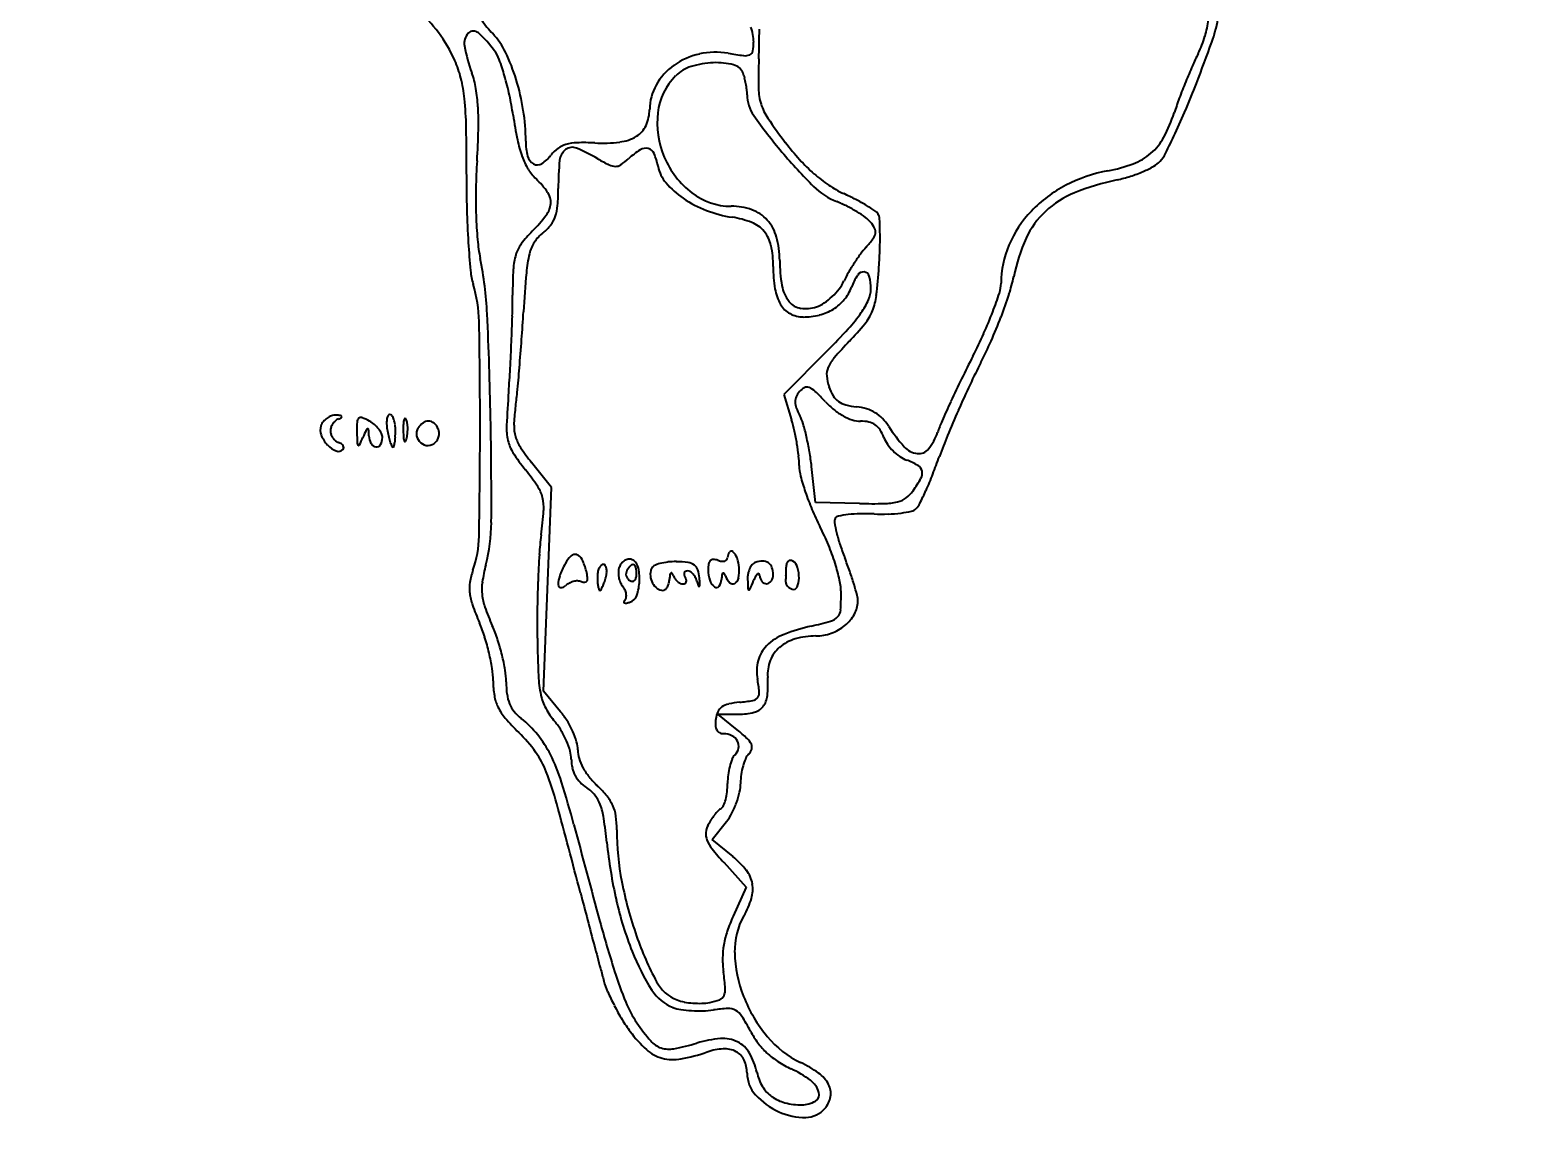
# Model space of a CAD drawing. Header units: millimetres. Extents: x 56222 to 3066687, y -650199 to -121287.
# Drawn here: x 135206.21 to 135221.38, y -182867.41 to -182856.31 of the extents above; entities that cross this region are included whole.
import ezdxf
from ezdxf import colors
from ezdxf.entities.mleader import LeaderData, LeaderLine
from ezdxf.math import Vec2, Vec3

# ---------------------------------------------------------------- set-up
doc = ezdxf.new("R2010")
doc.units = ezdxf.units.MM
doc.header["$MEASUREMENT"] = 0
doc.layers.add('Text', color=7, linetype='Continuous', lineweight=15)
doc.styles.add('style4', font='ARIALN.TTF')

msp = doc.modelspace()

# ---------------------------------------------------------------- linework, layer by layer
for p, q in [((135214.248, -182859.536), (135213.81, -182859.977)), ((135213.81, -182859.977), (135213.887, -182860.234)), ((135211.467, -182860.915), (135211.265, -182860.663)), ((135214.128, -182861.066), (135214.089, -182860.704)), ((135211.426, -182861.942), (135211.467, -182860.915)), ((135214.571, -182861.076), (135214.128, -182861.066)), ((135211.386, -182862.969), (135211.426, -182861.942)), ((135211.559, -182863.175), (135211.386, -182862.969)), ((135213.34, -182863.358), (135213.144, -182863.199)), ((135213.144, -182863.199), (135213.353, -182863.199)), ((135213.088, -182864.462), (135213.23, -182864.281)), ((135213.297, -182864.634), (135213.088, -182864.462)), ((135213.203, -182864.692), (135213.43, -182864.943)), ((135213.43, -182864.943), (135213.298, -182865.235))]:
    msp.add_line(p, q)
for centre, radius, start, end in [((135209.222, -182857.149), 1.377, 36.4681, 49.6426), ((135211.715, -182855.544), 1.158, 214.8373, 223.5249), ((135217.28, -182856.132), 0.808, 342.9445, 355.1518), ((135216.733, -182855.93), 1.474, 340.3248, 349.5197), ((135209.093, -182857.245), 1.537, 24.3378, 36.4681), ((135210.729, -182856.438), 0.141, 134.9265, 191.2168), ((135210.682, -182856.39), 0.0744, 48.2449, 134.9265), ((135209.976, -182857.181), 1.134, 36.2277, 48.2449), ((135210.342, -182856.848), 0.736, 25.6824, 43.5248), ((135213.068, -182856.428), 0.437, 0, 20.4865), ((135205.346, -182856.304), 8.216, 357.9578, 0.0548), ((135216.992, -182856.043), 1.109, 333.3148, 342.9444), ((135212.493, -182856.088), 1.94, 191.2168, 199.5256), ((135210.585, -182856.735), 0.38, 20.2452, 36.2277), ((135209.239, -182857.378), 1.959, 17.0909, 25.6824), ((135213.12, -182857.291), 0.762, 80.4105, 102.2608), ((135213.445, -182856.506), 0.052, 293.4454, 348.5929), ((135213.061, -182856.428), 0.443, 348.5929, 0), ((135203.272, -182851.117), 15.77, 338.7086, 340.3247), ((135209.563, -182857.032), 1.021, 13.691, 24.3379), ((135208.602, -182857.466), 2.493, 16.2642, 20.2452), ((135213.058, -182857.162), 0.616, 125.5562, 150.595), ((135213.107, -182857.23), 0.699, 102.2608, 125.5562), ((135212.987, -182857.035), 0.379, 107.1909, 134.9999), ((135213.131, -182857.499), 0.865, 92.1697, 107.1908), ((135213.126, -182857.368), 0.734, 76.05, 92.1696), ((135213.788, -182853.338), 3.247, 260.4104, 263.1958), ((135213.269, -182856.791), 0.139, 20.9937, 76.05), ((135213.417, -182856.443), 0.121, 263.1958, 293.4452), ((135219.341, -182856.803), 5.788, 177.9578, 180.9138), ((135223.696, -182859.179), 6.294, 156.4642, 158.0387), ((135220.206, -182857.659), 2.487, 153.3147, 156.4642), ((135209.056, -182857.155), 1.543, 5.8744, 13.6911), ((135209.745, -182857.062), 0.976, 9.9095, 19.5256), ((135208.231, -182857.574), 2.879, 12.2722, 16.2642), ((135208.957, -182857.465), 2.254, 8.9391, 17.0909), ((135213.161, -182857.21), 0.626, 135, 173.4285), ((135212.991, -182856.898), 0.437, 14.4141, 20.9936), ((135212.574, -182857.005), 0.867, 10.4718, 14.414), ((135223.956, -182859.284), 6.575, 158.0386, 159.6005), ((135209.099, -182857.175), 1.631, 3.3661, 9.9095), ((135208.067, -182857.61), 3.047, 8.4459, 12.2722), ((135212.965, -182857.11), 0.508, 150.595, 179.5151), ((135212.573, -182857.005), 0.868, 6.5304, 10.4717), ((135212.997, -182856.957), 0.442, 0.0001, 6.5305), ((135213.801, -182856.957), 0.362, 180, 215.2096), ((135214.099, -182856.886), 0.546, 180.9138, 197.633), ((135208.743, -182853.249), 9.899, 337.0573, 338.7086), ((135207.19, -182857.347), 3.419, 1.0084, 5.8744), ((135208.054, -182857.236), 2.678, 358.3866, 3.366), ((135209.215, -182857.424), 1.993, 0, 8.9391), ((135212.057, -182857.102), 0.399, 335.5642, 359.5151), ((135213.421, -182857.239), 0.887, 173.4285, 203.0219), ((135214.1, -182856.886), 0.547, 197.633, 214.3285), ((135221.493, -182858.368), 3.947, 159.6005, 161.8893), ((135211.111, -182854.251), 7.327, 334.9883, 337.0573), ((135188.631, -182857.674), 21.981, 359.7779, 1.0084), ((135215.815, -182856.46), 4.786, 188.4459, 191.4625), ((135212.195, -182857.164), 0.248, 301.4065, 335.5641), ((135218.09, -182853.93), 5.611, 215.2095, 219.975), ((135218.458, -182853.91), 5.824, 214.3285, 217.2715), ((135216.336, -182856.681), 1.479, 331.6215, 341.8893), ((135202.457, -182857.079), 8.278, 356.2392, 358.3865), ((135212.319, -182857.169), 1.219, 191.4624, 199.8035), ((135211.844, -182857.424), 0.636, 180, 193.8763), ((135211.734, -182857.887), 0.446, 91.3034, 105.7635), ((135211.785, -182860.1), 2.66, 87.4404, 91.3034), ((135211.974, -182855.864), 1.581, 267.4404, 276.6024), ((135212.108, -182857.022), 0.414, 276.6024, 301.4065), ((135215.923, -182855.839), 2.638, 217.2715, 222.1663), ((135217.122, -182857.106), 0.586, 311.1125, 331.6215), ((135211.083, -182854.238), 7.358, 333.2662, 334.9883), ((135211.809, -182857.352), 0.676, 199.8035, 211.5302), ((135211.346, -182857.547), 0.123, 193.8763, 240.7628), ((135211.184, -182857.355), 0.35, 301.8839, 322.7593), ((135211.753, -182857.787), 0.364, 127.1075, 142.7592), ((135211.678, -182857.689), 0.24, 105.7635, 127.1075), ((135211.703, -182857.633), 0.154, 127.1096, 174.4899), ((135211.678, -182857.599), 0.112, 67.8505, 127.1096), ((135211.108, -182858.999), 1.623, 59.4291, 67.8505), ((135212.814, -182858.232), 0.85, 122.2069, 132.1447), ((135212.416, -182857.6), 0.103, 75.221, 122.2069), ((135212.42, -182857.586), 0.089, 23.3704, 75.2211), ((135211.91, -182857.806), 0.644, 11.3099, 23.3705), ((135213.432, -182857.235), 0.899, 203.022, 232.3803), ((135217.643, -182854.305), 5.028, 219.9749, 225.34), ((135217.123, -182857.106), 0.585, 290.5822, 311.1126), ((135217.332, -182857.386), 0.361, 317.8552, 333.2663), ((135216.517, -182858.003), 5.812, 176.2391, 178.9859), ((135211.649, -182857.45), 0.489, 211.5302, 226.4783), ((135211.326, -182857.583), 0.0821, 240.7628, 301.8839), ((135214.496, -182857.902), 2.96, 174.4899, 180), ((135212.939, -182855.899), 1.978, 239.429, 243.2594), ((135212.112, -182857.541), 0.138, 243.2595, 270), ((135212.112, -182857.583), 0.0967, 270, 304.4131), ((135211.752, -182857.058), 0.733, 304.4131, 312.1447), ((135212.896, -182857.609), 0.362, 191.3099, 220.6767), ((135215.274, -182856.427), 1.763, 222.1662, 228.7873), ((135217.341, -182859.199), 1.499, 100.2762, 117.4661), ((135216.811, -182856.276), 1.471, 280.2762, 290.5823), ((135216.875, -182856.451), 1.395, 287.7964, 293.4346), ((135216.958, -182856.643), 1.186, 293.4345, 299.2465), ((135217.416, -182857.462), 0.247, 299.2465, 317.8553), ((135222.565, -182857.806), 11.954, 179.7778, 181.4724), ((135210.709, -182858.44), 0.876, 34.7065, 46.4782), ((135213.3, -182857.262), 0.894, 220.6767, 235.6154), ((135214.604, -182857.38), 0.705, 225.34, 248.1926), ((135215.082, -182856.647), 1.471, 228.7873, 236.0623), ((135214.895, -182856.925), 1.136, 236.0623, 244.893), ((135217.255, -182859.034), 1.313, 117.466, 136.4495), ((135217.721, -182860.39), 2.634, 102.1044, 111.9523), ((135216.88, -182856.468), 1.377, 282.1044, 287.7966), ((135216.053, -182857.995), 5.348, 178.9859, 181.9096), ((135211.286, -182858.041), 0.175, 355.8239, 34.7065), ((135209.372, -182857.902), 2.164, 355.4403, 360), ((135213.436, -182857.064), 1.135, 235.6154, 248.95), ((135213.277, -182857.436), 0.645, 232.3803, 270), ((135213.852, -182859.26), 1.32, 63.2891, 68.1926), ((135213.13, -182860.692), 3.024, 62.3576, 64.893), ((135213.52, -182859.946), 2.183, 59.1204, 62.3576), ((135217.091, -182858.825), 0.947, 111.9523, 133.0748), ((135220.279, -182857.864), 9.667, 181.4723, 183.4593), ((135215.203, -182858.023), 4.498, 181.9096, 185.029), ((135210.148, -182857.207), 1.592, 315, 322.7354), ((135211.238, -182858.037), 0.222, 322.7356, 355.824), ((135211.237, -182858.093), 0.284, 321.4168, 340.8807), ((135211.078, -182858.038), 0.452, 340.8808, 355.4402), ((135213.47, -182856.977), 1.228, 248.95, 261.52), ((135213.277, -182858.717), 0.636, 70.6746, 90), ((135213.156, -182859.079), 0.897, 68.4623, 81.5201), ((135213.364, -182858.47), 0.374, 41.9385, 70.6746), ((135213.799, -182859.366), 1.438, 58.6912, 63.2891), ((135213.896, -182859.206), 1.252, 53.9925, 58.691), ((135214.467, -182858.42), 0.279, 39.6901, 53.9925), ((135213.551, -182859.895), 2.123, 56.3588, 59.1203), ((135214.667, -182858.217), 0.108, 32.2519, 56.3588), ((135214.678, -182858.21), 0.0945, 2.9538, 32.2519), ((135217.151, -182858.936), 1.17, 136.4495, 156.6763), ((135217.021, -182858.751), 0.845, 133.0748, 155.7393), ((135212.126, -182859.185), 1.205, 135, 143.0104), ((135211.617, -182858.646), 0.38, 128.1885, 147.4663), ((135211.088, -182857.974), 0.476, 308.1886, 321.4168), ((135213.371, -182858.533), 0.311, 39.6938, 68.4623), ((135213.359, -182858.544), 0.327, 11.8348, 39.6938), ((135213.328, -182858.502), 0.422, 15.243, 41.9385), ((135214.432, -182858.449), 0.326, 26.5778, 39.6902), ((135214.65, -182858.34), 0.0819, 349.9868, 26.5778), ((135210.822, -182858.409), 3.956, 0.9629, 2.9538), ((135211.322, -182858.401), 3.456, 358.2103, 0.9629), ((135219.69, -182857.9), 9.077, 183.4593, 185.2444), ((135212.389, -182858.271), 1.673, 185.0291, 191.556), ((135211.445, -182858.673), 0.353, 143.0105, 162.9915), ((135211.629, -182858.654), 0.395, 147.4663, 166.1834), ((135212.669, -182858.688), 1.033, 0, 11.8348), ((135212.873, -182858.626), 0.894, 360, 15.2431), ((135215.296, -182859.09), 0.888, 137.7467, 143.574), ((135213.804, -182857.736), 1.126, 317.7467, 323.2261), ((135214.602, -182858.332), 0.131, 323.2262, 349.9868), ((135216.972, -182858.859), 0.975, 156.6762, 179.8646), ((135217.937, -182859.164), 1.85, 155.7393, 168.3541), ((135207.174, -182859.337), 3.649, 2.679, 11.5561), ((135211.664, -182858.74), 0.581, 162.9914, 177.2856), ((135212.444, -182858.855), 1.234, 166.1835, 175.1786), ((135215.238, -182858.626), 1.471, 180, 189.9394), ((135216.181, -182859.741), 1.987, 146.8154, 150.0419), ((135216.147, -182859.719), 1.947, 143.5741, 146.8154), ((135209.461, -182858.343), 5.318, 356.2176, 358.2103), ((135211.332, -182858.667), 0.683, 185.2445, 197.0811), ((135216.8, -182858.983), 5.724, 177.2855, 179.9497), ((135228.46, -182860.206), 17.307, 175.1785, 176.4844), ((135215.126, -182858.688), 1.425, 179.9999, 189.0917), ((135215.404, -182859.293), 1.09, 150.0419, 155.1003), ((135215.088, -182859.125), 0.64, 146.839, 159.1832), ((135214.612, -182858.813), 0.0705, 84.5179, 146.839), ((135214.613, -182858.801), 0.0586, 13.9983, 84.5179), ((135214.153, -182858.916), 0.533, 0, 13.9983), ((135209.167, -182858.323), 5.612, 353.273, 356.2176), ((135214.532, -182858.462), 1.626, 341.8733, 348.354), ((135209.372, -182859.269), 1.367, 1.0631, 17.0811), ((135214.159, -182858.843), 0.445, 189.0917, 210.7185), ((135214.142, -182858.818), 0.358, 189.9394, 218.3373), ((135213.858, -182858.525), 0.64, 313.2586, 322.576), ((135214.023, -182858.652), 0.432, 322.576, 335.1003), ((135214.08, -182858.741), 0.439, 320.231, 339.1833), ((135214.423, -182858.916), 0.263, 335.5758, 360), ((135212.21, -182857.715), 3.97, 338.9012, 341.7825), ((135215.674, -182858.855), 0.323, 341.7825, 359.8645), ((135203.244, -182858.971), 7.832, 358.4197, 359.9497), ((135213.992, -182858.942), 0.252, 210.7185, 241.3084), ((135214.008, -182858.924), 0.188, 218.3372, 261.0801), ((135214.029, -182858.787), 0.326, 261.0802, 289.3758), ((135214.021, -182858.763), 0.351, 289.3758, 303.8197), ((135213.871, -182858.54), 0.62, 303.8198, 313.2586), ((135214.073, -182858.735), 0.448, 301.5699, 320.2311), ((135213.947, -182858.7), 0.785, 324.7706, 335.5757), ((135214.135, -182858.909), 0.61, 338.2183, 353.273), ((135211.343, -182857.418), 4.983, 339.0607, 341.8733), ((135155.147, -182860.276), 55.601, 359.9534, 1.0631), ((135173.782, -182860.899), 37.078, 1.0607, 2.679), ((135192.122, -182858.664), 18.959, 357.6292, 358.4196), ((135186.694, -182857.64), 24.538, 355.8287, 356.4844), ((135214.003, -182858.922), 0.274, 241.3084, 270), ((135214.003, -182858.524), 0.673, 270, 284.0603), ((135214.045, -182858.689), 0.502, 284.0603, 301.5699), ((135213.232, -182858.195), 1.661, 317.5945, 324.7707), ((135214.244, -182858.953), 0.493, 320.7884, 338.2183), ((135211.858, -182857.58), 4.347, 335.7703, 338.9012), ((135210.958, -182857.271), 5.394, 336.2879, 339.0607), ((135209.018, -182854.346), 7.368, 315.2203, 317.5946), ((135212.394, -182857.444), 2.88, 316.066, 320.7884), ((135210.881, -182857.14), 5.419, 333.1163, 335.7703), ((135191.457, -182858.637), 19.624, 356.8438, 357.6292), ((135185.444, -182857.549), 25.791, 355.1972, 355.8288), ((135217.761, -182862.614), 4.572, 136.066, 138.872), ((135212.42, -182857.913), 3.797, 332.6806, 336.2879), ((135188.242, -182857.784), 22.984, 354.5727, 355.1972), ((135214.417, -182859.776), 0.177, 155.9859, 184.8343), ((135214.609, -182859.862), 0.387, 138.8721, 155.9858), ((135228.893, -182866.272), 14.776, 153.1162, 154.1081), ((135221.68, -182862.696), 6.625, 152.6806, 154.8163), ((135199.789, -182859.096), 11.28, 355.6548, 356.8438), ((135214.687, -182859.753), 0.448, 184.8343, 199.2645), ((135228.046, -182865.86), 13.835, 154.1082, 155.1503), ((135221.763, -182860.766), 10.758, 175.6548, 177.4536), ((135207.193, -182859.584), 3.947, 352.2734, 354.5728), ((135214.046, -182860.051), 0.123, 155.7432, 180.686), ((135214.146, -182860.097), 0.234, 140.3099, 155.7433), ((135214.079, -182860.041), 0.146, 115.8299, 140.3099), ((135214.041, -182859.964), 0.0602, 68.5017, 115.8299), ((135213.994, -182860.083), 0.188, 46.381, 68.5018), ((135212.394, -182861.763), 2.509, 43.0497, 46.3811), ((135214.722, -182859.741), 0.486, 199.2645, 210.956), ((135214.475, -182859.889), 0.197, 210.9561, 233.8867), ((135226.319, -182864.878), 11.751, 154.8163, 156.2067), ((135212.776, -182860.342), 1.688, 172.2734, 178.1564), ((135214.096, -182860.051), 0.174, 180.686, 200.785), ((135214.561, -182859.875), 0.671, 200.785, 208.155), ((135214.844, -182859.474), 0.844, 223.0498, 231.1654), ((135214.718, -182859.631), 0.643, 231.1654, 241.1144), ((135214.488, -182859.87), 0.22, 233.8868, 255.2708), ((135214.606, -182859.422), 0.684, 255.2708, 264.4696), ((135214.489, -182860.637), 0.537, 73.3633, 84.4697), ((135214.535, -182860.482), 0.375, 58.8269, 73.3633), ((135214.539, -182860.476), 0.368, 44.1335, 58.8269), ((135226.781, -182865.275), 12.441, 155.1503, 156.1502), ((135226.004, -182864.738), 11.406, 156.2067, 157.6052), ((135209.26, -182860.338), 0.123, 159.0064, 202.4482), ((135209.293, -182860.351), 0.159, 141.132, 159.0064), ((135209.318, -182860.37), 0.19, 125.5155, 141.1319), ((135209.311, -182860.36), 0.178, 109.3675, 125.5155), ((135209.348, -182860.345), 0.108, 160.6474, 180), ((135209.391, -182860.36), 0.154, 145.7767, 160.6474), ((135209.29, -182860.303), 0.117, 87.2491, 109.3676), ((135209.392, -182860.36), 0.155, 130.9486, 145.7769), ((135209.364, -182860.327), 0.112, 111.9744, 130.9486), ((135209.268, -182860.763), 0.578, 82.9173, 87.249), ((135209.239, -182860.018), 0.223, 291.9745, 300.4493), ((135209.337, -182860.21), 0.0202, 33.9696, 82.9174), ((135209.347, -182860.203), 0.0079, 300.4495, 33.9696), ((135211.057, -182860.32), 1.55, 177.5647, 181.4455), ((135209.559, -182860.256), 0.0508, 131.6255, 177.5647), ((135209.547, -182860.242), 0.0329, 68.8596, 131.6255), ((135209.316, -182860.84), 0.674, 61.8451, 68.8596), ((135209.496, -182860.504), 0.292, 49.9357, 61.845), ((135209.49, -182860.51), 0.3, 38.2699, 49.9357), ((135210.054, -182860.266), 0.248, 171.2805, 183.5593), ((135210.306, -182860.251), 0.5, 183.5594, 190.8223), ((135209.932, -182860.248), 0.125, 153.8065, 171.2805), ((135209.839, -182860.202), 0.0215, 90, 153.8064), ((135209.839, -182860.207), 0.0261, 33.879, 90), ((135209.73, -182860.28), 0.158, 19.0104, 33.8791), ((135209.623, -182860.317), 0.271, 7.4948, 19.0105), ((135209.414, -182860.345), 0.482, 360, 7.4948), ((135211.205, -182860.329), 1.231, 177.4088, 180.7076), ((135210.19, -182860.283), 0.215, 165.3943, 177.4088), ((135209.993, -182860.232), 0.0113, 91.586, 165.3944), ((135209.993, -182860.233), 0.0123, 22.0279, 91.586), ((135209.854, -182860.289), 0.162, 7.6587, 22.0279), ((135209.59, -182860.325), 0.429, 0.7076, 7.6587), ((135209.549, -182860.325), 0.47, 353.947, 0.7076), ((135210.213, -182860.373), 0.107, 148.2825, 191.473), ((135210.261, -182860.403), 0.163, 136.1434, 148.2824), ((135210.275, -182860.417), 0.183, 124.9781, 136.1436), ((135210.26, -182860.395), 0.157, 113.0532, 124.9781), ((135210.224, -182860.311), 0.0648, 90, 113.0532), ((135210.224, -182860.346), 0.1, 51.4265, 90), ((135210.209, -182860.366), 0.125, 18.7037, 51.4264), ((135150.124, -182860.272), 60.624, 358.92922, 359.95343), ((135165.326, -182861.056), 45.536, 359.7347, 1.0607), ((135211.617, -182860.315), 0.602, 177.4536, 192.1454), ((135211.457, -182860.299), 0.367, 178.1563, 196.3917), ((135212.346, -182860.696), 1.608, 12.5072, 16.6786), ((135213.584, -182860.397), 0.437, 16.5473, 28.1549), ((135211.84, -182860.916), 2.257, 13.1102, 16.5473), ((135214.656, -182859.743), 0.515, 241.1145, 252.2109), ((135214.582, -182859.972), 0.274, 252.2108, 270), ((135214.582, -182860.612), 0.366, 76.8837, 89.9999), ((135214.624, -182860.434), 0.183, 54.8864, 76.8837), ((135214.621, -182860.438), 0.188, 33.2229, 54.8865), ((135214.444, -182860.568), 0.5, 32.4519, 44.1336), ((135216.161, -182859.476), 1.535, 212.4519, 222.0319), ((135216.819, -182860.87), 1.548, 156.1502, 160.7907), ((135209.459, -182860.256), 0.339, 202.4482, 222.9172), ((135209.346, -182860.345), 0.106, 180, 199.5522), ((135209.382, -182860.332), 0.145, 199.5523, 215.082), ((135209.382, -182860.332), 0.144, 215.0819, 230.6314), ((135209.357, -182860.362), 0.105, 230.6314, 250.3462), ((135209.276, -182860.589), 0.136, 56.8213, 70.3461), ((135215.697, -182860.202), 6.192, 181.4456, 182.4643), ((135209.538, -182860.468), 0.0272, 182.4642, 229.8175), ((135207.584, -182859.558), 2.159, 334.5566, 336.7461), ((135212.914, -182861.848), 3.642, 155.4455, 156.7461), ((135209.62, -182860.343), 0.0209, 105.0507, 155.4455), ((135209.617, -182860.331), 0.00789, 4.8604, 105.0507), ((135208.201, -182860.451), 1.429, 2.2999, 4.8605), ((135209.813, -182860.386), 0.185, 182.2999, 207.5744), ((135209.708, -182860.441), 0.0656, 207.5744, 262.1568), ((135209.531, -182860.478), 0.248, 25.5854, 38.2699), ((135209.622, -182860.412), 0.142, 330.1715, 359.9999), ((135209.668, -182860.412), 0.0971, 360, 25.5855), ((135210.954, -182860.127), 1.16, 190.8222, 194.002), ((135210.442, -182860.254), 0.632, 194.002, 199.0104), ((135210.431, -182860.258), 0.621, 199.0104, 203.0303), ((135209.386, -182860.383), 0.508, 346.6416, 351.2805), ((135209.332, -182860.375), 0.564, 351.2806, 356.6972), ((135208.804, -182860.345), 1.091, 356.6973, 0), ((135211.342, -182860.328), 1.368, 180.7077, 183.6463), ((135210.089, -182860.408), 0.112, 183.6464, 202.0279), ((135209.991, -182860.447), 0.006, 202.0282, 325.466), ((135209.929, -182860.405), 0.0804, 325.4658, 345.3942), ((135209.675, -182860.339), 0.343, 345.3943, 353.9471), ((135210.228, -182860.37), 0.122, 191.473, 230.478), ((135210.225, -182860.374), 0.118, 230.4779, 270.3906), ((135210.225, -182860.39), 0.101, 270.3907, 315), ((135210.208, -182860.373), 0.126, 315, 347.9816), ((135210.196, -182860.37), 0.139, 347.9817, 18.7037), ((135211.384, -182860.365), 0.363, 192.1454, 213.1858), ((135211.488, -182860.29), 0.399, 196.3916, 213.6465), ((135211.499, -182860.883), 2.476, 9.4884, 12.5072), ((135211.529, -182860.988), 2.575, 9.6988, 13.1102), ((135214.447, -182860.552), 0.396, 20.8168, 33.2229), ((135215.102, -182860.303), 0.305, 200.8168, 215.2847), ((135214.816, -182860.172), 0.573, 321.8325, 340.7907), ((135219.944, -182862.241), 4.852, 157.6052, 160.2539), ((135209.393, -182860.317), 0.249, 222.9171, 247.6112), ((135209.322, -182860.491), 0.0607, 247.6112, 317.557), ((135209.317, -182860.527), 0.0611, 32.2494, 56.8211), ((135209.345, -182860.512), 0.029, 317.557, 356.8609), ((135209.341, -182860.512), 0.0334, 356.8611, 32.2497), ((135209.526, -182860.482), 0.00879, 229.8176, 334.5567), ((135209.705, -182860.46), 0.0468, 262.1568, 330.1716), ((135209.871, -182860.496), 0.0123, 203.0304, 270.0001), ((135209.871, -182860.498), 0.0102, 270, 346.6416), ((135212.943, -182859.345), 2.227, 213.1858, 218.6895), ((135212.977, -182859.299), 2.188, 213.6465, 218.5443), ((135211.644, -182860.859), 2.329, 6.432, 9.4884), ((135213.104, -182860.695), 0.859, 0, 6.432), ((135211.667, -182860.964), 2.435, 6.1412, 9.6988), ((135215.277, -182860.179), 0.52, 215.2847, 224.9999), ((135215.277, -182860.179), 0.52, 225.0001, 234.7153), ((135215.154, -182860.354), 0.305, 234.7153, 249.1832), ((135215.18, -182860.36), 0.215, 222.0319, 262.8831), ((135215.169, -182860.45), 0.124, 262.8831, 321.8325), ((135209.841, -182858.615), 5.881, 338.3886, 340.2539), ((135209.215, -182862.331), 2.55, 34.0118, 38.6894), ((135214.38, -182860.695), 0.416, 180, 194.6475), ((135214.758, -182861.395), 0.809, 60.1256, 69.1833), ((135215.119, -182860.767), 0.084, 12.3616, 60.1257), ((135215.099, -182860.771), 0.105, 331.3946, 12.3616), ((135211.042, -182861.098), 0.346, 13.5953, 34.0118), ((135216.216, -182860.215), 2.314, 194.6477, 198.7624), ((135214.029, -182860.188), 1.323, 324.9915, 331.3946), ((135211.383, -182859.226), 4.224, 335.9979, 338.3886), ((135210.97, -182861.115), 0.42, 355.7932, 13.5953), ((135216.554, -182860.1), 2.671, 198.7624, 202.841), ((135214.718, -182854.742), 6.336, 268.6704, 270.9303), ((135214.811, -182860.461), 0.616, 270.9304, 283.4343), ((135214.898, -182860.826), 0.241, 283.4344, 306.3088), ((135214.854, -182860.766), 0.315, 306.3088, 324.9915), ((135215.011, -182860.995), 0.186, 314.9801, 334.0505), ((135211.295, -182859.187), 4.319, 334.0505, 335.9979), ((135206.748, -182860.805), 4.653, 352.7396, 355.7933), ((135216.539, -182860.106), 2.655, 202.8411, 206.938), ((135214.376, -182861.257), 0.0582, 148.2826, 189.5954), ((135214.369, -182861.253), 0.0498, 101.1255, 148.2825), ((135214.594, -182862.398), 1.217, 96.4795, 101.1256), ((135214.608, -182862.516), 1.336, 91.2058, 96.4796), ((135214.625, -182863.321), 2.141, 87.5019, 91.2059), ((135214.798, -182859.345), 1.838, 267.5019, 271.8916), ((135214.814, -182859.824), 1.36, 271.8916, 277.3946), ((135214.841, -182860.028), 1.154, 277.3945, 282.7312), ((135215.073, -182861.057), 0.099, 282.7313, 314.98), ((135209.102, -182861.259), 1.76, 345.7236, 359.7346), ((135211.835, -182862.497), 2.622, 22.491, 26.938), ((135215.789, -182861.018), 1.491, 189.5953, 193.5362), ((135215.857, -182861.002), 1.561, 193.5362, 198.1761), ((135209.633, -182861.384), 1.105, 340.7814, 358.9293), ((135214.415, -182861.782), 3.076, 172.7396, 176.4092), ((135212.133, -182862.373), 2.3, 17.5835, 22.491), ((135216.678, -182860.733), 2.424, 198.1761, 201.5126), ((135222.286, -182862.275), 10.962, 176.4092, 177.8343), ((135212.446, -182862.134), 0.954, 151.845, 159.8222), ((135211.888, -182861.835), 0.321, 134.161, 151.8451), ((135211.704, -182861.645), 0.0564, 70.436, 134.161), ((135211.691, -182861.68), 0.0933, 24.895, 70.4361), ((135211.135, -182861.938), 0.707, 14.655, 24.895), ((135212.289, -182861.77), 0.147, 141.8824, 159.0064), ((135212.27, -182861.756), 0.123, 122.3521, 141.8822), ((135212.258, -182861.736), 0.0999, 100.4568, 122.3521), ((135212.253, -182861.706), 0.069, 71.5652, 100.4569), ((135212.243, -182861.734), 0.0986, 14.8801, 71.5651), ((135212.65, -182861.991), 0.323, 106.1396, 117.5993), ((135212.687, -182862.122), 0.458, 96.1456, 106.1397), ((135212.708, -182862.31), 0.648, 88.4331, 96.1457), ((135212.694, -182862.794), 1.132, 82.4084, 88.4331), ((135212.825, -182861.815), 0.144, 54.9216, 82.4083), ((135213.358, -182861.744), 0.313, 169.1883, 180), ((135213.114, -182861.698), 0.0648, 134.4674, 169.1882), ((135213.099, -182861.682), 0.043, 89.1825, 134.4674), ((135213.098, -182861.767), 0.127, 69.0064, 89.1825), ((135213.206, -182861.485), 0.175, 249.0063, 261.8128), ((135213.193, -182861.578), 0.0804, 261.8129, 284.682), ((135213.202, -182861.615), 0.0424, 284.6819, 318.1785), ((135213.21, -182861.622), 0.0315, 318.1784, 0), ((135213.338, -182861.622), 0.0962, 144.6966, 180), ((135213.28, -182861.58), 0.0243, 49.1451, 144.6966), ((135213.2, -182861.672), 0.145, 18.8434, 49.1451), ((135212.955, -182861.756), 0.405, 4.7312, 18.8434), ((135213.545, -182861.739), 0.072, 109.7334, 140.2403), ((135213.602, -182861.896), 0.239, 91.5131, 109.7335), ((135213.598, -182861.756), 0.0986, 56.2033, 91.5131), ((135213.601, -182861.752), 0.0937, 19.757, 56.2032), ((135213.971, -182861.718), 0.139, 164.8688, 180), ((135213.887, -182861.696), 0.0517, 133.2585, 164.8689), ((135213.873, -182861.681), 0.0312, 89.974, 133.2585), ((135213.873, -182861.697), 0.0474, 58.2825, 89.9741), ((135213.838, -182861.753), 0.114, 16.7096, 58.2825), ((135212.52, -182862.251), 1.894, 12.2909, 17.5836), ((135211.017, -182862.964), 3.66, 19.2378, 21.5126), ((135211.368, -182861.989), 0.732, 160.7814, 170.7141), ((135212.67, -182862.167), 1.923, 165.7236, 171.0722), ((135211.788, -182861.892), 0.253, 159.8221, 181.2179), ((135211.308, -182861.893), 0.528, 7.81, 14.655), ((135211.77, -182861.83), 0.0617, 334.5801, 7.8099), ((135212.221, -182861.821), 0.291, 170.0655, 180), ((135212.628, -182861.821), 0.698, 180, 184.1342), ((135212.108, -182861.801), 0.177, 155.6204, 170.0655), ((135212.043, -182861.772), 0.105, 136.6943, 155.6205), ((135211.989, -182861.721), 0.0312, 90, 136.6943), ((135211.989, -182861.714), 0.0244, 35.1858, 90.0002), ((135211.26, -182861.623), 0.78, 341.4911, 345.345), ((135211.95, -182861.742), 0.0727, 10.851, 35.1857), ((135211.713, -182861.742), 0.312, 345.3451, 354.7285), ((135211.873, -182861.757), 0.151, 354.7285, 10.851), ((135212.296, -182861.773), 0.155, 159.0064, 176.7144), ((135212.38, -182861.778), 0.238, 176.7145, 189.5246), ((135212.381, -182861.778), 0.239, 189.5247, 202.3065), ((135212.291, -182861.786), 0.0731, 173.0232, 195.7941), ((135212.284, -182861.785), 0.0655, 148.2826, 173.0233), ((135212.297, -182861.784), 0.0789, 195.794, 217.6144), ((135212.497, -182861.917), 0.316, 136.7238, 148.2825), ((135212.301, -182861.781), 0.0848, 217.6144, 238.2825), ((135212.286, -182861.719), 0.0268, 66.6833, 136.7237), ((135212.283, -182861.727), 0.0357, 9.0286, 66.6831), ((135212.27, -182861.814), 0.0509, 312.4884, 344.5689), ((135211.873, -182861.792), 0.451, 0.0001, 9.0286), ((135212.188, -182861.792), 0.136, 344.5691, 360), ((135211.856, -182861.837), 0.499, 357.8107, 14.8801), ((135212.62, -182861.792), 0.157, 159.0064, 185.4266), ((135212.654, -182861.789), 0.191, 185.4266, 208.276), ((135212.526, -182861.756), 0.0568, 117.5993, 159.0063), ((135212.441, -182861.827), 0.216, 345.6245, 357.417), ((135213.179, -182861.861), 0.522, 172.6, 177.417), ((135212.687, -182861.797), 0.0266, 130.6014, 172.6), ((135212.675, -182861.783), 0.0078, 33.8588, 130.6013), ((135212.563, -182861.858), 0.143, 21.9745, 33.8589), ((135212.83, -182861.75), 0.145, 201.9745, 216.1419), ((135212.836, -182861.746), 0.152, 216.1418, 229.817), ((135212.839, -182861.787), 0.0357, 159.8136, 194.474), ((135212.893, -182861.773), 0.091, 194.4738, 211.7175), ((135212.83, -182861.783), 0.0259, 117.4196, 159.8137), ((135212.737, -182861.869), 0.0922, 14.6927, 31.7176), ((135212.84, -182861.802), 0.0464, 90, 117.4194), ((135212.84, -182861.803), 0.0483, 55.7477, 90.0001), ((135212.786, -182861.882), 0.143, 40.4814, 55.7476), ((135212.746, -182861.916), 0.196, 27.3558, 40.4814), ((135212.854, -182861.773), 0.0927, 18.0183, 54.9216), ((135212.704, -182861.938), 0.243, 16.1863, 27.3559), ((135212.606, -182861.854), 0.354, 4.3835, 18.0182), ((135210.811, -182861.991), 2.154, 2.6938, 4.3835), ((135213.389, -182861.744), 0.343, 180, 197.9124), ((135213.679, -182861.863), 0.498, 172.4282, 177.5011), ((135213.216, -182861.801), 0.0307, 133.7805, 172.4281), ((135213.2, -182861.785), 0.0078, 36.1804, 133.7808), ((135213.116, -182861.846), 0.112, 21.9744, 36.1802), ((135213.419, -182861.724), 0.215, 201.9744, 224.5304), ((135213.276, -182861.813), 0.0788, 300.6621, 350.1783), ((135212.947, -182861.756), 0.412, 350.1783, 4.7311), ((135213.704, -182861.834), 0.261, 169.3771, 181.858), ((135213.675, -182861.829), 0.231, 155.7187, 169.3772), ((135213.627, -182861.807), 0.179, 140.2403, 155.7187), ((135214.021, -182862.076), 0.563, 151.5761, 156.7461), ((135213.593, -182861.844), 0.0757, 128.893, 151.5761), ((135213.551, -182861.792), 0.00909, 39.7008, 128.8934), ((135213.534, -182861.806), 0.0311, 3.2182, 39.7004), ((135213.672, -182861.798), 0.106, 183.2182, 218.0524), ((135213.582, -182861.792), 0.12, 327.7334, 360), ((135213.489, -182861.792), 0.213, 360, 19.7571), ((135211.388, -182861.724), 2.445, 357.2131, 358.1193), ((135211.089, -182861.715), 2.743, 358.1193, 359.0294), ((135211.315, -182861.718), 2.518, 359.0294, 0), ((135213.742, -182861.826), 0.22, 335.1151, 359.0026), ((135213.605, -182861.824), 0.357, 359.0027, 16.7096), ((135211.595, -182862.762), 3.048, 16.6281, 19.2377), ((135211.017, -182861.931), 0.377, 170.7142, 187.0513), ((135211.214, -182861.907), 0.575, 187.0513, 199.5605), ((135211.25, -182861.944), 0.485, 171.0723, 185.9663), ((135223.345, -182862.316), 12.022, 177.8343, 179.2433), ((135211.562, -182861.897), 0.0272, 181.2178, 268.7745), ((135211.563, -182861.858), 0.0658, 268.7745, 315), ((135211.715, -182862.009), 0.148, 118.3061, 135), ((135211.734, -182862.045), 0.188, 104.3524, 118.3061), ((135211.731, -182862.033), 0.177, 89.9606, 104.3524), ((135211.731, -182861.964), 0.107, 69.0064, 89.9605), ((135211.801, -182861.78), 0.0895, 249.0064, 272.4597), ((135211.804, -182861.846), 0.024, 272.4597, 334.58), ((135212.295, -182861.845), 0.365, 184.1342, 190.851), ((135212.208, -182861.862), 0.275, 190.8509, 197.5861), ((135211.955, -182861.942), 0.0103, 197.5864, 270.0002), ((135211.955, -182861.939), 0.0134, 270, 330.3071), ((135211.632, -182861.754), 0.385, 330.3071, 335.6205), ((135211.578, -182861.73), 0.445, 335.6204, 341.491), ((135212.307, -182861.808), 0.159, 202.3066, 219.6901), ((135212.041, -182862.029), 0.186, 26.0334, 39.6903), ((135212.077, -182862.011), 0.146, 9.6681, 26.0332), ((135212.115, -182862.005), 0.107, 350.3888, 9.6681), ((135212.283, -182861.811), 0.0493, 238.2827, 269.2824), ((135212.283, -182861.829), 0.0316, 269.2823, 312.4885), ((135211.845, -182861.836), 0.51, 340.9395, 357.8108), ((135212.63, -182861.801), 0.164, 208.2759, 233.1342), ((135212.59, -182861.855), 0.0969, 233.1342, 270), ((135212.59, -182861.915), 0.0374, 270, 309.8495), ((135212.553, -182861.871), 0.0948, 309.8495, 329.7656), ((135212.509, -182861.845), 0.146, 329.7656, 345.6245), ((135212.821, -182861.764), 0.129, 229.817, 244.6227), ((135212.792, -182861.824), 0.0629, 244.6227, 269.9999), ((135212.792, -182861.841), 0.0453, 269.9999, 297.8033), ((135212.801, -182861.858), 0.0256, 297.8036, 340.3205), ((135212.792, -182861.855), 0.036, 340.3203, 14.6926), ((135213.448, -182861.722), 0.532, 196.1864, 200.7378), ((135212.955, -182861.909), 0.00413, 200.7377, 333.8565), ((135212.921, -182861.892), 0.0415, 333.8566, 2.6938), ((135213.187, -182861.81), 0.131, 197.9124, 234.6441), ((135213.13, -182861.889), 0.0337, 234.6441, 322.9863), ((135213.059, -182861.836), 0.122, 322.9862, 357.5012), ((135213.295, -182861.846), 0.041, 224.5304, 300.6622), ((135220.825, -182861.603), 7.385, 181.858, 182.6006), ((135213.457, -182861.938), 0.0097, 182.6006, 259.8367), ((135213.457, -182861.938), 0.00989, 259.8368, 336.0128), ((135206.601, -182858.887), 7.514, 336.0129, 336.7461), ((135213.631, -182861.83), 0.0545, 218.0523, 275.2706), ((135213.63, -182861.822), 0.0624, 275.2706, 327.7334), ((135213.865, -182861.872), 0.0377, 174.0939, 205.2226), ((135213.369, -182861.821), 0.461, 354.0939, 357.2131), ((135213.905, -182861.854), 0.0815, 205.2226, 222.7094), ((135213.923, -182861.837), 0.106, 222.7094, 237.9755), ((135213.933, -182861.822), 0.124, 237.9757, 251.5652), ((135213.906, -182861.902), 0.0398, 251.565, 335.1151), ((135213.7, -182861.994), 0.686, 0.9945, 12.291), ((135212.548, -182862.014), 1.837, 355.8205, 0.9946), ((135211.853, -182862.685), 2.779, 14.2074, 16.6281), ((135213.46, -182861.109), 2.959, 199.5605, 203.2768), ((135211.31, -182861.937), 0.545, 185.9663, 199.759), ((135213.432, -182861.175), 2.8, 199.759, 203.8621), ((135212.206, -182862.069), 0.00858, 161.578, 246.8326), ((135212.242, -182862.081), 0.0469, 136.9972, 161.5782), ((135212.216, -182862.045), 0.035, 246.8327, 280.4643), ((135212.17, -182862.014), 0.0515, 316.9972, 350.3888), ((135212.169, -182861.785), 0.299, 280.4644, 287.4059), ((135212.226, -182861.968), 0.107, 287.4058, 340.9396), ((135214.297, -182862.064), 0.257, 330.3786, 360), ((135214.306, -182862.064), 0.249, 360, 14.2074), ((135209.349, -182862.877), 1.516, 17.5296, 23.2768), ((135220.42, -182862.277), 9.097, 179.2434, 180.9799), ((135213.321, -182858.842), 3.552, 282.4139, 285.6495), ((135214.239, -182862.117), 0.151, 285.6494, 317.6009), ((135214.263, -182862.139), 0.119, 317.6009, 355.8205), ((135214.165, -182861.989), 0.409, 309.4427, 330.3785), ((135208.624, -182863.106), 2.276, 13.2907, 17.5296), ((135209.484, -182862.921), 1.517, 18.2091, 23.8621), ((135225.897, -182862.183), 14.574, 180.9799, 182.4762), ((135214.008, -182862.889), 0.532, 111.7436, 134.5081), ((135214.038, -182862.842), 0.417, 105.828, 130.677), ((135214.464, -182864.032), 1.761, 102.4139, 111.7436), ((135214.132, -182863.173), 0.762, 90, 105.8281), ((135214.132, -182861.961), 0.45, 270, 290.0906), ((135214.124, -182861.939), 0.473, 290.0905, 309.4426), ((135208.767, -182863.072), 2.129, 8.9851, 13.2907), ((135208.852, -182863.129), 2.182, 13.9056, 18.2091), ((135213.861, -182862.74), 0.322, 134.5081, 165.4541), ((135213.984, -182862.778), 0.334, 130.677, 159.0491), ((135210.085, -182862.864), 0.795, 0, 8.9851), ((135209.009, -182863.09), 2.02, 9.5251, 13.9056), ((135213.96, -182862.766), 0.425, 165.4542, 190.6252), ((135214.045, -182862.802), 0.4, 159.0491, 183.8528), ((135211.82, -182862.864), 0.94, 180.0001, 189.0925), ((135210.298, -182862.874), 0.713, 0, 9.5251), ((135211.931, -182862.874), 0.92, 180, 187.7293), ((135212.521, -182862.762), 1.186, 182.4761, 191.8678), ((135212.018, -182863.13), 1.551, 5.7206, 10.6253), ((135212.542, -182862.903), 1.107, 354.3467, 3.8528), ((135211.284, -182862.95), 0.397, 189.0925, 206.3965), ((135211.407, -182862.945), 0.391, 187.7294, 202.3733), ((135211.842, -182862.904), 0.492, 191.8678, 208.5865), ((135213.483, -182862.982), 0.0798, 280.1995, 322.629), ((135213.484, -182862.983), 0.0781, 322.629, 5.7206), ((135213.436, -182862.992), 0.208, 321.5932, 354.3467), ((135211.409, -182862.888), 0.537, 206.3965, 220.7011), ((135211.34, -182862.973), 0.318, 202.3732, 218.9121), ((135211.438, -182862.894), 0.445, 218.9121, 231.7812), ((135212.123, -182862.751), 0.812, 208.5864, 220.0788), ((135210.973, -182863.668), 0.766, 31.5852, 40.0856), ((135213.372, -182863.283), 0.252, 154.572, 171.9168), ((135213.256, -182863.228), 0.124, 125.0273, 154.572), ((135213.295, -182863.284), 0.192, 102.6465, 125.0272), ((135213.448, -182863.964), 0.889, 95.471, 102.6465), ((135213.352, -182862.548), 0.651, 270.0892, 283.8813), ((135213.208, -182861.454), 1.633, 275.4711, 280.1996), ((135213.468, -182863.017), 0.168, 283.8813, 321.5933), ((135212.887, -182861.616), 2.487, 220.7012, 225.2863), ((135210.517, -182864.063), 1.044, 38.9285, 51.7811), ((135210.978, -182863.715), 0.685, 30.9225, 40.0787), ((135210.818, -182863.764), 0.949, 24.3457, 31.5852), ((135213.466, -182863.296), 0.346, 171.9167, 182.5867), ((135213.228, -182863.307), 0.109, 182.5868, 207.8934), ((135210.03, -182864.502), 1.575, 35.7584, 45.2863), ((135210.493, -182864.083), 1.075, 26.3533, 38.9285), ((135210.787, -182863.829), 0.906, 23.5029, 30.9224), ((135210.866, -182863.795), 0.821, 15.8372, 23.5028), ((135210.916, -182863.72), 0.841, 16.8254, 24.3456), ((135211.447, -182863.559), 0.286, 0, 16.8254), ((135213.19, -182863.328), 0.0651, 207.8934, 242.6201), ((135213.201, -182863.306), 0.0894, 242.6201, 270), ((135213.201, -182863.588), 0.192, 63.704, 90), ((135213.23, -182863.53), 0.127, 27.9134, 63.7041), ((135212.191, -182864.782), 1.83, 46.9933, 51.1034), ((135213.247, -182863.52), 0.107, 348.0657, 27.9135), ((135213.31, -182863.584), 0.191, 25.3426, 46.9933), ((135213.421, -182863.531), 0.0668, 342.4457, 25.3426), ((135210.594, -182864.096), 0.88, 21.0278, 35.7584), ((135209.7, -182864.476), 1.961, 17.5853, 26.3533), ((135211.357, -182863.655), 0.31, 360, 15.8372), ((135212.047, -182863.655), 0.379, 180, 193.1768), ((135212.032, -182863.559), 0.299, 179.9999, 196.9334), ((135212.217, -182863.503), 0.492, 196.9334, 208.5805), ((135213.812, -182863.865), 0.566, 158.0352, 165.6619), ((135213.405, -182863.701), 0.128, 135, 158.0352), ((135213.218, -182863.514), 0.138, 315, 348.0658), ((135213.933, -182863.871), 0.556, 156.2257, 164.2757), ((135213.567, -182863.71), 0.157, 135.5591, 156.2257), ((135213.366, -182863.513), 0.125, 315.5591, 342.4457), ((135208.335, -182864.964), 3.3, 15.1552, 21.0279), ((135211.977, -182863.672), 0.308, 193.1768, 208.5692), ((135212.327, -182863.442), 0.618, 208.5805, 218.9554), ((135213.926, -182863.895), 0.684, 165.6619, 172.8993), ((135213.982, -182863.892), 0.609, 171.9185, 180), ((135214.029, -182863.898), 0.656, 164.2757, 171.9184), ((135202.728, -182866.686), 9.274, 14.8164, 17.5853), ((135211.98, -182863.67), 0.311, 208.5692, 223.889), ((135212.038, -182863.614), 0.392, 223.8891, 236.7662), ((135211.627, -182864.242), 0.359, 39.1078, 56.7661), ((135212.527, -182863.281), 0.875, 218.9554, 226.9502), ((135211.193, -182864.709), 1.079, 39.3613, 46.9502), ((135212.498, -182863.897), 0.744, 353.4934, 0), ((135213.944, -182863.897), 0.702, 172.8994, 180), ((135212.952, -182863.892), 0.422, 347.2966, 0), ((135090.655, -182896.838), 125.22, 14.72841, 15.15515), ((135211.651, -182864.222), 0.327, 20.1668, 39.1077), ((135211.283, -182864.357), 0.72, 8.5794, 20.1669), ((135211.705, -182864.289), 0.417, 23.9162, 39.3613), ((135212.8, -182863.95), 0.437, 337.0029, 345.5351), ((135212.672, -182863.917), 0.569, 345.5352, 353.4934), ((135212.496, -182863.785), 0.89, 332.4884, 339.8527), ((135212.523, -182863.795), 0.861, 339.8527, 347.2967), ((135206.999, -182865.004), 5.052, 5.8283, 8.5795), ((135211.717, -182864.283), 0.404, 8.1702, 23.9162), ((135211.155, -182864.364), 0.971, 0, 8.1701), ((135213.662, -182864.655), 0.705, 141.4102, 146.3967), ((135213.592, -182864.599), 0.616, 136.2912, 141.4103), ((135213.256, -182864.278), 0.151, 121.7174, 136.2912), ((135213.143, -182864.095), 0.0639, 301.7175, 337.0029), ((135212.805, -182863.946), 0.542, 321.8114, 332.4884), ((135350.172, -182827.684), 143.241, 194.81631, 195.21967), ((135214.909, -182864.364), 2.783, 180, 190.8599), ((135213.179, -182864.405), 0.157, 175.3652, 202.913), ((135213.216, -182864.408), 0.194, 151.845, 175.3652), ((135213.597, -182864.612), 0.627, 146.3968, 151.845), ((135216.948, -182863.988), 4.948, 185.8283, 192.7015), ((135213.386, -182864.317), 0.383, 202.9129, 218.6096), ((135215.391, -182862.716), 2.949, 218.6096, 222.0959), ((135212.75, -182865.299), 0.86, 37.725, 50.5819), ((135213.184, -182864.964), 0.313, 10.3623, 37.725), ((135582.062, -182767.66), 382.882, 194.72838, 194.76987), ((135215.894, -182864.175), 3.785, 190.8598, 199.4824), ((135213.183, -182864.964), 0.313, 343.0412, 10.3623), ((135215.422, -182864.332), 3.384, 192.7014, 201.8396), ((135212.654, -182864.803), 0.866, 330.2455, 343.0412), ((135554.23, -182774.998), 354.1, 194.76986, 194.81387), ((135223.908, -182862.036), 12.387, 195.2196, 197.6447), ((135214.708, -182865.874), 1.548, 155.6579, 161.6192), ((135214.015, -182865.581), 0.702, 150.2455, 181.7134), ((135215.554, -182864.295), 3.425, 199.4825, 207.8641), ((135214.125, -182865.68), 0.934, 161.6193, 170.3227), ((135521.3, -182783.707), 320.037, 194.81384, 194.85578), ((135214.52, -182864.693), 2.413, 201.8395, 212.2165), ((135214.034, -182865.664), 0.842, 170.3227, 179.5467), ((135214.648, -182865.562), 1.335, 181.7134, 201.1627), ((135248.638, -182856.032), 37.945, 194.8557, 195.0572), ((135214.207, -182865.666), 1.015, 179.5467, 187.5637), ((135212.719, -182865.694), 0.75, 195.0571, 203.8109), ((135215.977, -182864.559), 4.065, 197.6447, 202.2935), ((135212.872, -182865.713), 0.391, 207.8641, 249.1832), ((135210.294, -182866.185), 2.933, 4.3252, 7.5636), ((135214.095, -182865.087), 2.253, 203.8108, 207.6635), ((135212.846, -182865.749), 0.433, 212.2166, 249.1832), ((135212.88, -182865.693), 0.413, 249.1832, 259.5421), ((135212.951, -182865.52), 0.595, 280.8222, 290.8385), ((135213.135, -182866.003), 0.0782, 290.8386, 335.5349), ((135213.074, -182865.975), 0.145, 335.5348, 4.3253), ((135214.753, -182865.521), 1.447, 201.1626, 219.8231), ((135214.268, -182864.997), 2.449, 207.6635, 211.4502), ((135213.264, -182865.671), 1.133, 202.2936, 214.3247), ((135212.837, -182865.771), 0.41, 249.1832, 260.8843), ((135212.95, -182865.066), 1.123, 260.8842, 266.3968), ((135212.958, -182865.269), 0.845, 259.5421, 265.6083), ((135212.956, -182864.971), 1.218, 266.3968, 271.7921), ((135212.96, -182865.251), 0.862, 265.6083, 271.6377), ((135212.97, -182865.622), 0.491, 271.6376, 280.8223), ((135212.967, -182865.329), 0.86, 271.792, 278.7948), ((135213.3, -182867.479), 1.315, 92.3841, 98.7948), ((135213.251, -182866.312), 0.147, 60.24, 92.3841), ((135213.236, -182866.338), 0.177, 32.0734, 60.2401), ((135213.667, -182865.364), 1.745, 211.4502, 216.3311), ((135214.092, -182865.106), 2.135, 214.3247, 220.4727), ((135211.509, -182867.421), 2.216, 27.6427, 32.0734), ((135213.245, -182865.674), 1.221, 216.3311, 227.8255), ((135212.648, -182866.338), 0.237, 220.4727, 251.4527), ((135212.215, -182864.125), 2.494, 281.2407, 286.7495), ((135213.251, -182867.567), 1.101, 94.2147, 106.7495), ((135213.195, -182866.805), 0.337, 63.9632, 94.2147), ((135213.22, -182866.754), 0.28, 29.9118, 63.9632), ((135214.234, -182865.993), 0.86, 207.6427, 217.036), ((135214.167, -182866.044), 0.777, 217.036, 227.174), ((135214.401, -182865.815), 0.989, 219.823, 244.6482), ((135212.682, -182866.296), 0.382, 227.8255, 255.141), ((135212.652, -182866.325), 0.25, 251.4527, 281.2408), ((135212.695, -182866.246), 0.434, 255.141, 280.3127), ((135212.458, -182864.944), 1.757, 280.3127, 289.2187), ((135213.229, -182867.156), 0.585, 92.96, 109.2186), ((135213.212, -182866.817), 0.246, 61.8943, 92.96), ((135213.239, -182866.766), 0.188, 25.274, 61.8943), ((135213.129, -182866.818), 0.309, 0, 25.2741), ((135212.872, -182866.954), 0.681, 12.3876, 29.9118), ((135214.195, -182866.013), 0.818, 227.174, 237.0326), ((135213.761, -182866.818), 0.322, 180, 222.3889), ((135214.016, -182866.703), 0.49, 192.3876, 210.4045), ((135214.333, -182865.801), 1.072, 237.0325, 245.0852), ((135213.413, -182867.782), 1.113, 53.4381, 65.0852), ((135213.479, -182867.76), 1.164, 54.2124, 64.6481), ((135213.962, -182867.09), 0.338, 28.0082, 54.2124), ((135213.884, -182866.78), 0.337, 210.4045, 234.25), ((135213.934, -182867.08), 0.239, 16.951, 53.4381), ((135214.097, -182867.018), 0.185, 349.9468, 28.0082), ((135214.051, -182866.554), 0.714, 222.3889, 245.7799), ((135213.91, -182866.743), 0.382, 234.25, 256.3651), ((135213.992, -182866.406), 0.73, 256.3653, 270), ((135213.992, -182866.868), 0.267, 270, 300.4765), ((135214.089, -182867.032), 0.0765, 300.4765, 16.951), ((135214.024, -182867.006), 0.259, 320.3099, 349.9467), ((135214.026, -182866.609), 0.654, 245.7799, 270.4116), ((135214.029, -182867.009), 0.253, 270.4115, 320.3098)]:
    msp.add_arc(centre, radius, start, end)

# ---------------------------------------------------------------- leaders
at = {"layer": 'Text', "color": 1, "lineweight": 0, "ltscale": 20}
ml = msp.add_multileader_mtext('Standard', dxfattribs=at)
ml.set_content('frame_\\Pply+veneer\\Pfinish', color=1, style='style4')
ml.set_leader_properties()
ml.build(insert=Vec2(0, 0))
ml.multileader.update_dxf_attribs({"dogleg_length": 2.025, "arrow_head_size": 2})
ctx = ml.context
ctx.base_point, ctx.char_height, ctx.arrow_head_size, ctx.landing_gap_size, ctx.plane_origin = Vec3(135313.369, -182845.351), 3, 2, 0.4, Vec3(135249.009, -182843.351)
notes = []
notes.append((ctx, [(0, (1, 1, 0), (135311.344, -182845.351), (1, 0), 2.025, [(0, [(135187.019, -182845.54)], 0, [])])]))
ctx.mtext.insert = Vec3(135313.769, -182843.826)
ml = msp.add_multileader_mtext('Standard', dxfattribs=at)
ml.set_content('Indirect \\Plight', color=1, style='style4')
ml.set_leader_properties()
ml.build(insert=Vec2(0, 0))
ml.multileader.update_dxf_attribs({"dogleg_length": 2.025, "arrow_head_size": 2})
ctx = ml.context
ctx.base_point, ctx.char_height, ctx.arrow_head_size, ctx.landing_gap_size, ctx.plane_origin = Vec3(135313.761, -182870.648), 3, 2, 0.4, Vec3(135247.115, -182872.673)
notes.append((ctx, [(0, (1, 1, 0), (135201.437, -182870.648), (1, 0), 112.324, [(0, [(135184.062, -182866.716)], 0, [])])]))
ctx.mtext.insert = Vec3(135314.161, -182868.707)
for ctx, leaders in notes:
    for number, flags, end, landing, length, lines in leaders:
        leader = LeaderData()
        leader.index, (leader.has_last_leader_line, leader.has_dogleg_vector, leader.attachment_direction) = number, flags
        leader.last_leader_point, leader.dogleg_vector, leader.dogleg_length = Vec3(end), Vec3(landing), length
        for number, points, colour, breaks in lines:
            line = LeaderLine()
            line.index, line.vertices, line.color, line.breaks = number, Vec3.list(points), colors.encode_raw_color(colour), breaks
            leader.lines.append(line)
        ctx.leaders.append(leader)

doc.saveas('drawing.dxf')
